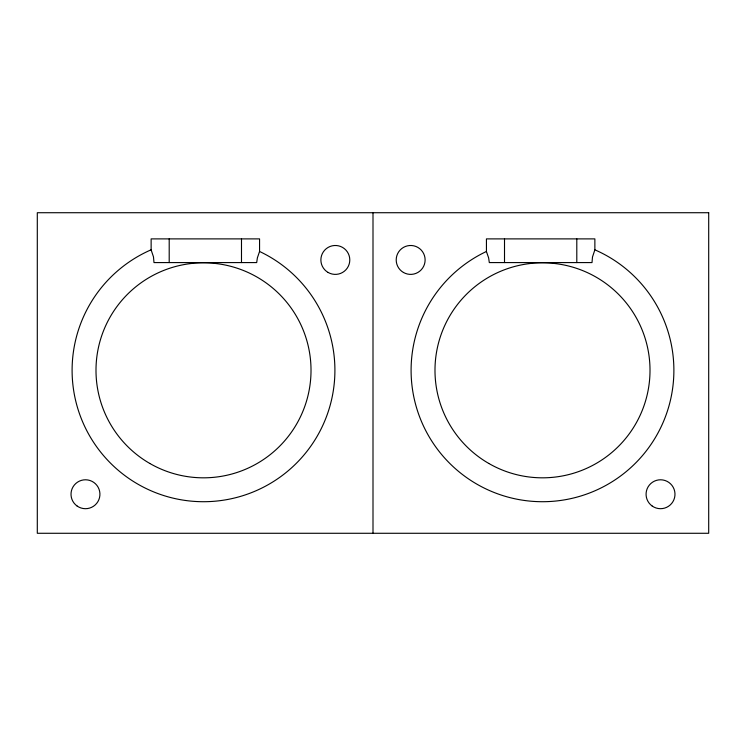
<?xml version="1.0" encoding="UTF-8"?>
<svg xmlns="http://www.w3.org/2000/svg" width="746" height="746" viewBox="0 0 746 746"><rect width="100%" height="100%" fill="white"/><g stroke="black" fill="none" stroke-linecap="round" stroke-linejoin="round"><path stroke-width="1.12" d="M259.561 251.467L257.37 257.892L256.689 262.583L153.993 262.583L153.48 256.876L151.14 249.919L151.13 238.888L259.561 238.888L259.561 251.467A131.399 131.399 0 0 1 305.618 453.009A131.399 131.399 0 0 1 98.901 449.838A131.399 131.399 0 0 1 151.13 249.798L151.13 249.826M594.87 249.826L594.87 238.888L486.439 238.888L486.448 251.589L488.63 257.892L489.311 262.583L592.007 262.583L592.492 256.997L594.87 249.826A131.399 131.399 0 0 1 647.099 449.838A131.399 131.399 0 0 1 440.382 453.009A131.399 131.399 0 0 1 486.439 251.467M576.798 238.888L576.798 262.583M504.51 238.888L504.51 262.583M373 212.722L373 533.278M241.49 238.888L241.49 262.583M169.202 238.888L169.202 262.583M708.7 212.722L37.3 212.722L37.3 533.278L708.7 533.278L708.7 212.722M149.75 463.425A107.517 107.517 0 0 0 311.017 370.314A107.517 107.517 0 0 0 149.75 277.204A107.517 107.517 0 0 0 149.75 463.425M77.146 506.058A14.454 14.454 0 0 0 99.871 495.54A14.454 14.454 0 0 0 79.393 481.123A14.454 14.454 0 0 0 77.146 506.058M328.109 272.458A14.454 14.454 0 0 0 349.79 259.944A14.454 14.454 0 0 0 328.109 247.42A14.454 14.454 0 0 0 328.109 272.458M488.742 463.425A107.517 107.517 0 0 0 650.008 370.314A107.517 107.517 0 0 0 488.742 277.204A107.517 107.517 0 0 0 488.742 463.425M652.209 506.058A14.454 14.454 0 0 0 674.925 495.54A14.454 14.454 0 0 0 654.456 481.123A14.454 14.454 0 0 0 652.209 506.058M403.437 272.458A14.454 14.454 0 0 0 425.117 259.944A14.454 14.454 0 0 0 403.437 247.42A14.454 14.454 0 0 0 403.437 272.458"/></g></svg>
